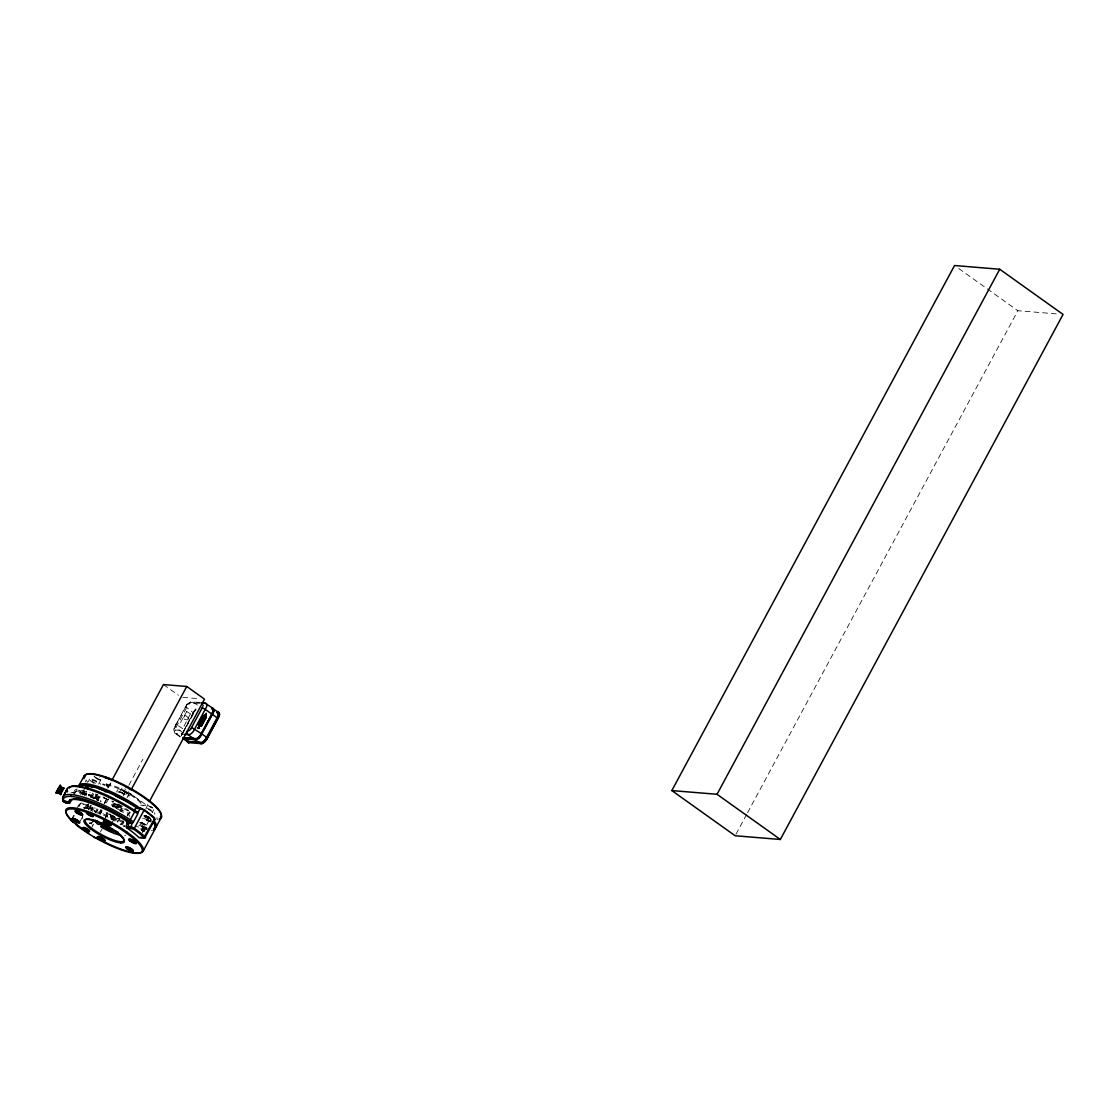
<?xml version="1.0" encoding="UTF-8"?>
<svg xmlns="http://www.w3.org/2000/svg" width="1119" height="1119" viewBox="0 0 1119 1119"><rect width="100%" height="100%" fill="white"/><g stroke="black" fill="none" stroke-linecap="round" stroke-linejoin="round"><path stroke-width="0.75" stroke-dasharray="5 3.75" d="M182.677 728.665L178.564 725.895L186.845 711.32M190.398 714.034L182.691 728.637M108.375 787.72L108.599 785.748L106.319 785.594M181.851 734.288A6.21 2.853 -54.5 0 0 181.446 735.77A5.987 2.756 -54.5 0 1 181.698 735.071L181.614 735.393M181.474 735.924L181.712 735.043M82.792 794.056L82.778 794.462A6.574 1.553 28.3 0 1 86.555 794.546A6.574 1.553 28.3 0 1 93.464 798.686M181.949 734.344L182.243 733.588A9.4 4.322 -54.5 0 1 182.537 733.029L195.713 709.418M182.495 734.12L182.593 733.337A8.84 4.07 -54.5 0 1 182.817 732.903M183.054 732.441L182.341 733.924A5.063 2.336 -54.5 0 0 182.173 734.344M90.765 811.247L91.674 809.051M181.991 734.246L182.551 733.043M85.953 808.505L87.66 808.491L83.505 807.568M182.593 733.896L182.789 733.463A8.84 4.07 -54.5 0 1 182.998 733.043L194.202 712.23A8.798 4.056 -54.5 0 1 194.454 711.81L194.874 711.138A5.063 2.336 -54.5 0 1 195.825 709.936M123.216 820.745L120.936 824.465M96.877 798.462L97.045 799.791L96.178 796.532L98.248 800.533M180.075 736.917L174.508 732.847L173.711 729.182L185.572 706.481L193.153 712.705L182.775 732.637M73.434 793.077L73.308 793.133A1.399 1.119 -80.7 0 0 72.861 792.574L70.973 792.266M182.341 732.791L181.558 734.568A5.987 2.756 -54.5 0 0 181.25 735.715M99.969 813.807L101.941 810.799M185.572 706.481L186.202 705.949A5.175 2.392 -54.5 0 1 186.733 705.096M182.691 732.721L175.04 726.623L176.27 723.755L175.333 726.133M82.302 792.825L85.114 787.566M105.34 817.346L108.123 812.128L105.424 817.164M74.092 794.28L74.763 793.105A43.949 10.337 28.3 0 1 90.149 792.532M88.261 781.719L89.632 779.16M84.582 790.741L83.03 793.217L88.793 794.966L94.052 798.462M76.4 809.275L79.701 803.162M95.479 783.314A3.665 0.867 28.3 0 1 92.22 780.502L94.262 776.25A4.112 0.965 28.3 0 0 100.053 779.789L100.794 779.929A3.665 0.867 28.3 0 1 96.458 778.516A3.665 0.867 28.3 0 1 94.625 776.306M71.378 819.821L73.798 815.317M78.652 806.323L80.26 803.316M84.303 795.819L86.555 791.637M72.595 818.548L74.232 815.485M79.183 806.323L80.82 803.26M84.177 809.037L86.611 804.547M90.611 797.232L92.779 793.077M88.289 803.834L85.813 808.436L88.359 803.904M92.248 796.686L93.758 793.875M79.519 822.325L82.82 816.185M95.283 812.534L97.968 809.61L95.283 812.534A7.889 6.756 -85.3 0 0 86.862 808.408L88.597 805.456M93.898 798.952L97.339 792.56M88.639 809.792L91.003 805.414M88.667 809.778L91.073 805.302M95.451 798.267L97.507 794.448M90.653 810.016L92.22 807.135M96.304 799.539L97.857 796.644M97.759 800.603L100.178 796.099M107.732 788.028L111.005 781.943M108.543 787.426L111.774 781.426M95.437 811.555L97.017 808.631M99.381 812.324L100.962 809.387M104.123 803.498L106.487 799.092M104.724 802.435L106.347 799.428M91.996 827.081L93.618 824.088M99.269 813.583L100.878 810.576M104.696 803.512L106.193 800.728M100.22 814.436L101.829 811.443M106.417 802.91L108.697 798.686M116.558 792.056L117.929 789.524M104.724 819.598L108.011 813.485M120.474 790.909L121.971 788.154M112.865 806.561L114.362 803.778M100.388 832.032L102.039 828.983M114.502 806.407L115.984 803.652M123.146 795.889L128.084 786.727M128.909 785.188L142.882 759.228M111.648 823.374L114.949 817.234M127.104 797.637L130.377 791.553M117.607 822.227L119.677 818.395M185.922 706.481L174.998 726.763A6.21 2.867 -54.5 0 0 174.76 727.252M122.433 824.941L124.027 821.989M127.188 816.101L129.566 811.695M183.124 732.316L193.755 712.174A6.21 2.853 -54.5 0 1 195.825 709.292A5.987 2.756 -54.5 0 0 195.098 710.201L194.622 710.845A5.063 2.336 -54.5 0 1 195.839 709.586M145.806 808.981L147.82 804.435L152.506 807.778A4.112 0.965 28.3 0 1 148.673 805.512A4.112 0.965 28.3 0 1 148.226 804.085M142.756 830.704L145.232 826.102M142.379 832.886L149.652 819.374M735.98 834.214L746.723 814.268M747.548 812.73L1017.856 310.704L1059.567 314.145M74.176 794.42L77.421 788.405M98.598 784.097L100.738 780.027A3.665 0.867 28.3 0 0 98.556 777.719M126.923 794.42A3.665 0.867 28.3 0 0 122.656 791.189A3.665 0.867 28.3 0 0 121.579 792.294A3.665 0.867 28.3 0 0 126.923 794.42L128.419 791.637M116.04 808.114A3.665 0.867 28.3 0 0 120.922 809.932L122.433 807.135M193.433 712.775L194.021 712.09A8.798 4.056 -54.5 0 1 194.258 711.67L194.692 710.999M152.24 812.506L153.751 809.722M185.964 706.383L186.677 704.69M193.153 712.705L194.58 710.369A5.987 2.756 -54.5 0 1 195.979 708.775M193.769 712.216L194.496 711.027M128.503 813.933L127.608 815.178M89.212 795.875C92.681 792.224 94.178 800.183 92.961 795.791M186.677 704.704L190.482 701.893L199.755 702.424M144.029 815.541A6.574 1.553 28.3 0 1 151.009 820.912L151.065 821.066A7.008 1.651 28.3 0 1 143.372 818.199M186.383 711.348L190.272 713.754M86.862 808.408L90.135 807.988L89.436 807.918M124.629 835.557L125.762 835.264M142.686 831.347A1.888 1.609 -85.3 0 0 144.91 829.557A1.888 1.609 -85.3 0 0 142.714 827.836A1.888 1.609 -85.3 0 0 142.113 830.899A1.846 1.581 -85.3 0 1 142.854 827.878A1.846 1.581 -85.3 0 1 144.952 829.655A1.846 1.581 -85.3 0 1 142.686 831.249C148.337 831.123 140.7 824.479 142.281 830.844M151.065 821.066L143.26 818.129M122.447 810.646L119.635 810.394M198.511 703.753L189.768 703.04A6.21 2.867 -54.5 0 0 189.405 703.054M182.845 697.361L197.839 698.592M201.616 702.858L191.671 702.312A5.987 2.756 -54.5 0 0 187.81 705.543L174.774 729.728A5.987 2.756 -54.5 0 0 174.998 733.281L184.663 734.358M175.207 730.022L183.964 730.749M117.761 792.028L129.412 792.993L147.148 805.652L140.476 805.107M147.135 829.207L135.329 826.284M188.3 718.258C184.062 711.111 180.299 720.748 187.838 719.755C189.712 717.363 186.188 718.594 187.041 720.049M183.586 717.587L184.901 715.838M119.02 818.479L118.027 818.297M144.785 816.087L146.183 816.548M140.379 822.437L147.694 826.871M92.877 795.735L91.744 796.015L91.66 797.287A3.944 0.923 28.3 0 0 87.184 794.336A3.944 0.923 28.3 0 0 84.792 794.462M114.054 816.716L114.767 817.066M106.249 783.776L108.641 785.832L106.361 784.041A6.378 0.965 -63.8 0 1 106.305 784.783M145.428 815.611L146.463 816.157M113.341 816.352L111.956 815.555M108.991 814.198L112.683 816.255M139.623 825.472L146.869 828.731A7.008 1.651 28.3 0 1 139.176 825.165M147.484 816.744L149.303 817.961M95.954 777.803L99.941 779.761A4.112 0.965 28.3 0 0 99.605 777.747M958.773 268.532L1017.856 310.704M197.294 705.068L193.223 702.173A2.63 2.252 -85.3 0 0 190.118 703.068M163.444 684.562L178.453 695.277M180.327 736.568L176.27 733.672A2.63 2.252 -85.3 0 1 175.571 730.064M110.683 814.73L109.592 813.905M150.058 818.562L151.163 819.64M95.045 777.118L94.318 776.376M82.484 794.686L78.903 789.231M82.778 794.462L82.834 794.378A43.823 10.309 28.3 0 1 79.281 789.427M82.652 794.084L82.568 793.833M115.383 819.821L114.068 819.178A21.471 5.049 28.3 0 0 92.373 811.037M82.344 816.8L82.554 818.059A7.889 6.756 -85.3 0 1 82.344 816.8A7.959 6.546 -77.3 0 0 82.484 817.667M107.452 816.744L106.207 812.702L107.452 816.94M186.789 705.026A3.371 1.553 -54.5 0 1 188.216 703.571M174.326 728.973A3.385 1.553 -54.5 0 1 174.368 728.385M199.644 703.557A3.217 0.755 28.3 0 1 200.049 703.403M105.983 784.181A22.618 5.315 28.3 0 1 128.335 792.686A22.618 5.315 28.3 0 1 143.218 805.792M147.107 829.179A42.942 10.099 28.3 0 1 139.022 827.417M123.636 821.612A42.942 10.099 28.3 0 1 106.99 813.051L107.088 813.121A3.371 2.881 -85.3 0 1 108.277 814.38M82.806 794.952A42.942 10.099 28.3 0 1 79.113 789.091M148.897 816.786A42.942 10.099 28.3 0 1 150.352 818.227M158.283 819.15A43.823 10.309 28.3 0 1 157.052 819.276M150.422 818.646A43.823 10.309 28.3 0 1 143.917 816.968M128.293 810.911A43.823 10.309 28.3 0 1 117.117 805.302M106.934 799.33A43.823 10.309 28.3 0 1 103.452 797.05M85.981 782.013A43.823 10.309 28.3 0 1 85.156 780.796M157.569 818.003A42.942 10.099 28.3 0 1 156.282 818.101M149.4 817.276A42.942 10.099 28.3 0 1 145.078 816.171M87.744 782.363A42.942 10.099 28.3 0 1 86.051 779.929M147.079 828.731A43.823 10.309 28.3 0 1 138.672 826.731M107.69 813.401A3.455 2.951 -85.3 0 1 107.144 812.94M106.193 785.146A21.918 5.147 28.3 0 1 127.566 793.217A21.918 5.147 28.3 0 1 142.253 805.89M121.761 806.701A21.918 5.147 28.3 0 1 117.411 804.449M113.229 801.987A21.918 5.147 28.3 0 1 111.914 801.148M111.327 819.486A8.42 7.246 58.3 0 1 110.837 816.996M101.563 810.254A7.903 4.798 58.8 0 1 101.843 810.044M110.949 815.807A7.903 4.798 58.8 0 1 111.676 818.115M99.493 813.947A6.798 3.455 -72.4 0 1 101.885 810.268M112.473 818.311A6.798 6.658 22 0 1 112.334 819.668M95.255 812.394A21.918 5.147 28.3 0 1 115.047 821.136A2.168 0.993 -54.5 0 0 115.341 820.423M140.267 822.395A7.008 1.651 28.3 0 1 147.568 826.759M146.813 828.144A6.574 1.553 28.3 0 1 139.973 825.067M141.344 822.493A6.574 1.553 28.3 0 1 147.806 826.633M151.037 821.864A6.574 1.553 28.3 0 1 142.659 818.185M143.959 815.793A6.574 1.553 28.3 0 1 151.023 820.045M118.894 818.465A7.008 1.651 28.3 0 1 117.873 818.255M114.893 817.122A7.008 1.651 28.3 0 1 109.802 814.072M113.313 815.723A6.574 1.553 28.3 0 1 112.879 815.485M113.369 807.107A6.574 1.553 28.3 0 1 113.257 804.771A6.574 1.553 28.3 0 1 120.782 808.17A6.574 1.553 28.3 0 1 123.104 811.499M121.272 811.289A6.574 1.553 28.3 0 1 120.153 810.925A7.777 7.511 54.8 0 1 129.748 816.632M144.043 816.688A3.665 0.867 28.3 0 1 148.407 818.968A3.665 0.867 28.3 0 1 148.519 820.325A3.665 0.867 28.3 0 1 144.155 818.297M114.809 807.093A3.665 0.867 28.3 0 1 117.355 806.981A3.665 0.867 28.3 0 1 120.922 809.932M88.541 795.889A1.511 1.301 -85.3 0 1 90.345 795.119A1.511 1.301 -85.3 0 1 90.821 797.26M123.915 826.046A21.471 5.049 28.3 0 1 124.741 826.801M110.445 816.968A6.812 6.532 29.1 0 1 110.599 815.429M120.334 810.478A7.903 7.791 42.7 0 1 123.286 812.688M123.426 821.346A6.812 3.581 -67.8 0 1 120.852 824.829M120.544 823.738A8.42 4.616 -75.5 0 1 120.055 824.297M124.419 825.416A7.833 5.063 -74 0 1 123.873 825.752M145.078 815.443A7.008 1.651 28.3 0 1 151.009 819.458M150.995 820.451A6.574 1.553 28.3 0 1 144.197 818.059M145.736 815.401A6.574 1.553 28.3 0 1 151.079 819.22M147.023 808.072A6.574 1.553 28.3 0 1 153.261 811.611A6.574 1.553 28.3 0 1 154.422 814.072M82.848 794.406A7.008 1.651 28.3 0 1 86.261 793.847A7.008 1.651 28.3 0 1 94.164 798.574M83.673 794.49A6.574 1.553 28.3 0 1 86.82 793.735A6.574 1.553 28.3 0 1 94.5 798.63M93.982 783.286A6.574 1.553 28.3 0 1 90.961 778.95A6.574 1.553 28.3 0 1 100.766 784.307M92.22 780.502A3.665 0.867 28.3 0 1 96.821 782.153A3.665 0.867 28.3 0 1 97.912 784.181M125.943 789.482A3.665 0.867 28.3 0 1 124.782 788.839M152.436 808.072A3.665 0.867 28.3 0 1 148.323 805.526A3.665 0.867 28.3 0 1 149.666 804.939M148.281 809.387A3.665 0.867 28.3 0 1 151.974 811.751A3.665 0.867 28.3 0 1 151.051 812.478M91.618 810.044A21.471 5.049 28.3 0 1 98.416 808.659M92.821 811.471A21.918 5.147 28.3 0 1 94.751 807.163M98.836 800.001A21.918 5.147 28.3 0 1 99.143 795.917M115.761 819.737A7.819 6.966 73.2 0 1 115.551 818.339M127.16 815.345A8.253 7.651 81.2 0 1 130.07 812.17M127.846 815.359A8.099 7.246 -77.8 0 1 130.21 812.702M152.618 830.326A43.823 10.309 28.3 0 1 151.429 830.494M144.869 829.99A43.823 10.309 28.3 0 1 138.336 828.368M122.503 822.269A43.823 10.309 28.3 0 1 108.305 815.024M80.876 794.476A43.823 10.309 28.3 0 1 77.812 788.783M149.624 818.199A43.823 10.309 28.3 0 1 151.051 819.64M108.375 787.51A3.497 0.825 28.3 0 0 106.333 785.72A3.105 0.727 28.3 0 0 108.725 786.195A3.105 0.727 28.3 0 0 106.291 784.153M100.99 801.176A6.378 6.113 -5.6 0 1 100.472 801.204M100.682 800.658A3.413 0.797 28.3 0 1 100.724 801.442M97.073 800.113A3.413 0.797 28.3 0 1 96.612 799.833M95.227 798.714A3.413 0.797 28.3 0 1 96.164 798.057A3.413 0.797 28.3 0 1 100.039 800.071M95.157 794.084A43.949 10.337 28.3 0 1 97.829 795.036M82.051 790.336A1.399 1.203 -85.3 0 1 81.869 790.923M72.861 792.574A5.175 1.217 28.3 0 0 74.008 792.252A1.399 1.357 -0.2 0 1 74.721 793.091M74.008 792.252A45.361 10.658 28.3 0 1 79.561 788.923M73.155 792.616A1.399 1.203 -85.3 0 1 73.532 793.049M92.206 822.675A7.889 6.756 -85.3 0 1 89.66 823.626M86.848 808.38A7.959 6.42 -88 0 1 87.562 808.114A7.861 6.784 84.6 0 1 95.521 812.478M97.171 800.085A22.072 5.189 28.3 0 1 104.473 797.903M96.891 799.903A21.918 5.147 28.3 0 1 113.704 801.819M118.055 803.974A21.918 5.147 28.3 0 1 128.629 810.59M98.038 800.337A23.513 5.525 28.3 0 1 97.773 795.231M97.801 800.099A23.877 5.609 28.3 0 1 98.192 794.812M83.883 807.331A1.511 1.301 -85.3 0 1 84.484 808.422M88.121 805.596A3.944 0.923 28.3 0 1 82.386 802.827M87.897 804.295A3.944 0.923 28.3 0 1 88.177 804.561M86.527 795.931A3.944 0.923 28.3 0 1 85.38 795.077M90.611 805.694A6.574 1.553 28.3 0 1 88.331 806.617A6.574 1.553 28.3 0 1 81.1 802.785M118.894 818.66A6.574 1.553 28.3 0 1 117.075 818.311M114.642 817.36A6.574 1.553 28.3 0 1 109.256 813.989M146.967 828.969A6.574 1.553 28.3 0 1 138.826 825.304M139.805 822.787A6.574 1.553 28.3 0 1 146.855 826.857M151.009 820.912A6.574 1.553 28.3 0 1 142.966 818.325M92.304 824.871A3.511 0.825 28.3 0 1 92.304 825.402M89.618 822.871A3.511 0.825 28.3 0 1 91.31 823.934M124.559 826.074A7.777 5.609 68.2 0 1 123.09 826.158M117.537 821.766A7.777 5.609 68.2 0 1 116.432 818.381M90.485 823.444A7.861 6.63 -75.8 0 1 89.478 823.654M82.806 818.311A7.861 6.63 -75.8 0 1 82.694 817.625M90.485 823.416A7.959 7.134 -81.7 0 0 91.268 823.15A7.847 7.092 -85.9 0 0 92.248 822.577M87.911 808.436A7.455 6.378 -85.3 0 1 93.94 811.149M91.52 822.451A7.455 6.378 -85.3 0 1 89.324 823.178M82.568 817.29A7.455 6.378 -85.3 0 1 82.498 816.744M83.519 794.56A6.574 1.553 28.3 0 1 86.093 793.161A6.574 1.553 28.3 0 1 93.954 798.63M140.029 822.437A3.944 0.923 28.3 0 1 144.477 824.899A3.944 0.923 28.3 0 1 144.421 826.228A3.944 0.923 28.3 0 1 139.945 824.185M146.953 827.612A6.574 1.553 28.3 0 1 139.931 824.941M141.176 822.171A6.574 1.553 28.3 0 1 147.442 826.633M193.517 712.677L190.748 717.727L193.517 712.621M83.967 807.764L84.331 808.505L83.967 807.764M119.985 792.098A6.574 1.553 28.3 0 0 129.468 795.805A6.574 1.553 28.3 0 0 121.705 789.986A6.574 1.553 28.3 0 0 119.985 792.098M114.152 805.778A3.944 0.923 28.3 0 0 119.887 808.058A3.944 0.923 28.3 0 0 115.313 804.575A3.944 0.923 28.3 0 0 114.152 805.778M112.711 805.61A6.574 1.553 28.3 0 0 122.195 809.317A6.574 1.553 28.3 0 0 114.432 803.498A6.574 1.553 28.3 0 0 112.711 805.61"/><path stroke-width="1.5" d="M198.147 727.434L197.531 728.245M200.679 721.196L202.455 721.335L200.371 725.196L198.609 725.056L203.56 715.866A1.399 1.203 -85.3 0 1 205.141 715.377L205.672 715.754A1.399 1.203 -85.3 0 1 206.036 717.671L201.714 725.658L199.951 726.133L201.546 725.49L205.896 717.419L205.49 715.894L203.672 715.712L199.014 724.147L199.923 726.315M59.699 786.713C62.944 779.887 52.873 797.162 57.531 791.623M69.91 800.519L70.427 799.47M202.329 719.587L202.483 721.126L200.707 720.986M198.077 727.826L199.434 728.273L198.902 726.763M56.537 792.686L56.202 793.399L56.817 792.923M69.546 800.295L69.91 799.707M213.771 709.88A6.21 2.853 -54.5 0 1 213.323 712.453L213.603 711.754A5.987 2.756 -54.5 0 0 213.799 709.432M218.904 716.58L219.058 716.062A5.987 2.756 -54.5 0 0 218.848 712.509L211.995 708.187M217.841 716.37L217.841 716.286A5.105 2.35 -54.5 0 0 218.149 713.376M61.671 790.657L63.182 787.916M218.415 716.733L218.163 717.293A8.77 4.042 -54.5 0 1 217.925 717.769L217.757 717.741M60.93 792.294L59.853 794.168L61.083 791.776M63.14 787.986L61.923 790.196M190.706 729.001A5.175 2.392 -54.5 0 0 191.237 728.147L202.133 707.921L204.735 709.026L212.134 714.272L201.21 734.064L212.134 713.768A8.84 4.07 -54.5 0 0 212.386 713.279L212.484 712.481A5.063 2.336 -54.5 0 0 212.778 709.6M212.54 712.943L212.666 712.621A5.063 2.336 -54.5 0 0 212.974 709.74M213.1 713.069L212.932 713.125A9.4 4.322 -54.5 0 1 212.638 713.726L212.932 713.125M60.622 785.748L60.048 786.084M212.302 712.915L212.204 713.111A8.84 4.07 -54.5 0 1 211.981 713.572L200.217 736.106A5.987 2.756 -54.5 0 1 196.343 739.323L194.79 739.477L188.02 734.637L184.663 734.358M145.372 798.434L145.358 797.721M59.825 786.489L60.468 785.482L60.09 786.811M56.384 793.007L56.985 792.294M56.244 792.322L56.957 791.231M70.357 799.623L69.993 800.435M120.404 841.684L120.628 842.887M204.329 715.391L203.071 715.824L198.511 724.259L199.14 726.035L201.084 725.406L205.392 717.377L204.399 715.433L205.141 715.377M154.604 819.779L154.618 818.856A3.511 0.825 28.3 0 1 154.604 819.779L144.813 837.949L139.12 837.697A43.823 10.309 28.3 0 0 126.181 827.431L133.748 829.235A45.138 10.617 28.3 0 1 143.889 837.278L143.973 838.089M63.993 788.377C65.126 785.79 58.664 798.043 61.013 793.986M56.496 792.979L56.859 792.07M60.188 786.056L59.503 787.608M59.95 786.713L60.398 785.664M60.958 787.622C62.748 783.929 56.649 795.231 58.202 792.784M60.384 793.189L61.335 791.301M57.055 791.86L57.67 791.021M217.338 717.433L217.338 717.377A8.854 4.084 -54.5 0 0 217.562 716.943L217.59 716.943A8.77 4.042 -54.5 0 1 217.38 717.377L206.162 738.134A8.812 4.056 -54.5 0 1 205.882 738.624L205.518 739.197A5.105 2.35 -54.5 0 1 201.938 742.359M57.321 791.357L57.922 790.574M59.699 791.035L59.097 792.224L59.783 790.881M128.951 821.556A4.378 1.035 28.3 0 0 127.93 820.814L127.734 821.947A5.791 1.357 28.3 0 1 129.79 823.486M57.615 790.797L58.006 789.86M59.041 788.28L59.489 787.426L59.195 788.168M57.768 790.504L58.72 788.881M58.482 788.377L57.908 789.454M59.615 791.147L61.797 787.175L60.538 789.468M58.09 789.902L58.734 788.671M61.251 791.427L61.615 790.713M206.861 738.33L218.639 717.181A9.4 4.322 -54.5 0 1 218.331 717.783L207.477 737.967M58.23 789.79L58.901 788.377M58.622 789.608L57.992 790.448M61.503 790.979L61.993 790.028M212.54 714.16L213.239 711.908A5.987 2.756 -54.5 0 0 213.016 708.355L204.973 703.138L201.616 702.858M60.202 790.084L60.692 789.175M202.189 707.823L202.469 707.292A6.21 2.867 -54.5 0 0 202.679 706.83M217.576 718.09L206.945 737.897M58.664 788.629L59.209 787.79M78.959 785.51L84.219 775.761M71.7 799.47L70.245 802.169A1.399 1.357 -0.2 0 1 68.357 802.743A5.175 1.217 28.3 0 1 67.21 803.078L63.461 801.736A51.18 12.029 28.3 0 1 83.044 798.868A51.18 12.029 28.3 0 1 129.454 821.276A11.917 2.797 28.3 0 0 131.986 822.815L127.93 822.479L125.901 826.228L130.308 826.591A3.511 0.825 28.3 0 1 134.602 828.508A46.019 10.826 28.3 0 1 144.924 836.718A3.511 0.825 28.3 0 1 144.91 837.781L139.959 837.376M111.83 780.419L163.444 684.562L186.761 686.479L204.497 699.137L149.61 801.078M106.557 824.829L105.48 826.829A13.148 3.091 28.3 0 0 116.082 831.151M131.049 789.944L186.761 686.479M133.986 811.233L135.595 808.226L140.001 808.589A3.511 0.825 28.3 0 1 144.295 810.506A46.019 10.826 28.3 0 1 154.618 818.716L143.987 837.306M132.392 822.717L130.531 827.794M137.917 812.464L140.393 808.226L144.253 809.736A45.138 10.617 28.3 0 1 154.38 817.779L154.436 817.793M198.972 724.79L203.686 716.048M143.106 851.251L155.233 828.745M156.282 826.689L161.528 816.926M217.604 718.37L207.281 738.344M671.834 790.574L954.549 265.525L999.729 269.245L1063.05 314.425L780.349 839.474L735.155 835.753L671.834 790.574L717.027 794.294L780.349 839.474M717.027 794.294L999.729 269.245M201.21 734.064L200.958 734.512A8.798 4.056 -54.5 0 1 200.721 734.945L200.371 735.491A5.063 2.336 -54.5 0 1 196.804 738.652M201.658 734.12L212.4 714.426L217.953 718.426M201.742 734.218L201.448 734.498A6.21 2.853 -54.5 0 1 196.315 739.575M57.349 790.504L57.307 791.525M200.874 734.19L200.805 734.316A8.798 4.056 -54.5 0 1 200.525 734.805L200.105 735.477A5.063 2.336 -54.5 0 1 196.622 738.512M206.232 739.169L206.33 738.932A8.728 4.028 -54.5 0 0 206.595 738.554L206.721 738.246M60.958 792.182L60.398 793.161M206.232 737.994L206.19 738.134A5.427 2.504 -54.5 0 1 201.896 742.526M206.651 738.386L206.567 738.512A8.826 4.07 -54.5 0 1 206.33 738.932L206.246 739.072M201.574 734.54L200.273 736.54A5.987 2.756 -54.5 0 1 196.86 739.407L196.72 739.463M202.441 742.918A5.427 2.504 -54.5 0 0 206.707 738.596L206.777 738.47M127.132 832.298L126.307 832.956M207.141 738.512L206.036 740.26A5.987 2.756 -54.5 0 1 202.175 743.478L200.609 743.631L195.042 739.659L183.292 738.68L188.859 742.666L201.126 743.631A9.4 4.322 -54.5 0 0 201.462 743.617M63.503 796.113L67.098 789.063L63.321 796.406M88.737 819.094L87.702 819.388M139.945 808.464L140.085 808.24A43.823 10.309 28.3 0 0 78.806 785.846M199.644 725.49L198.469 725.168M189.321 741.799L188.565 741.491L201.336 742.778L189.055 741.813A5.427 2.504 -54.5 0 1 187.796 741.128M198.874 728.553L198.972 726.972M133.818 829.235L144.309 809.75M129.454 821.276L135.217 810.785A11.917 2.797 28.3 0 0 137.637 812.31M206.204 715.041L206.288 713.279L205.924 715.013M199.839 726.133L199.042 725.979M135.105 810.771L135.147 810.771A51.18 12.029 28.3 0 0 69.21 788.098M200.902 742.554L200.93 742.554A8.77 4.042 -54.5 0 0 201.196 742.554A8.854 4.084 -54.5 0 1 200.958 742.498L201.084 742.932M195.797 738.792L195.671 738.792A8.84 4.07 -54.5 0 0 195.895 738.652L183.446 737.659L195.755 738.792A8.84 4.07 -54.5 0 0 196.077 738.792M127.776 821.961L127.888 821.989A45.361 10.658 28.3 0 0 68.357 802.743M201.378 742.792L201.49 742.946A8.77 4.042 -54.5 0 0 201.742 742.946M200.679 742.484L188.621 741.547M203.015 716.384L204.777 716.524L203.994 715.964M203.085 716.747L204.847 716.887L203.364 719.657L201.28 719.601M205.323 717.531L206.036 717.671M200.497 719.531L202.749 719.517M200.455 719.839L202.217 719.979M198.553 724.189L199.056 724.231A1.399 1.203 -85.3 0 0 199.392 726.063M201.084 725.406L201.798 725.532M182.957 738.54L195.433 739.561A9.4 4.322 -54.5 0 0 195.769 739.547M136.672 807.932L141.148 808.31M93.199 821.094L97.479 821.444M104.99 824.689L101.871 824.437A2.182 1.007 -54.5 0 0 101.018 826.507M105.326 827.053L101.046 826.703A2.434 1.203 74 0 0 101.885 827.375A19.722 4.644 28.3 0 0 120.726 835.194M101.941 827.361L105.172 827.626A13.848 3.259 28.3 0 0 118.25 832.298M188.929 742.624L188.747 742.61A6.21 2.853 -54.5 0 1 187.684 742.247A5.987 2.756 -54.5 0 1 187.013 740.4M217.645 712.257L217.995 712.285A6.21 2.853 -54.5 0 1 218.876 712.621M212.037 708.187L212.302 708.229A6.21 2.853 -54.5 0 1 213.183 708.565M187.6 742.275L188.859 742.666M191.601 727.462L201.63 733.77M189.013 741.925L189.083 741.771A8.728 4.028 -54.5 0 1 188.747 741.715A8.826 4.07 -54.5 0 0 188.859 741.785L188.859 741.785M216.932 712.607L217.044 712.621A8.812 4.056 -54.5 0 1 217.268 712.663M183.138 737.631L183.096 737.631A8.798 4.056 -54.5 0 0 183.292 737.757M202.273 704.075L202.007 704.047A2.63 2.252 -85.3 0 1 204.973 703.138L206.246 703.515A5.987 2.756 -54.5 0 1 206.455 707.082L193.433 731.266A5.987 2.756 -54.5 0 1 189.573 734.484L188.02 734.637A2.63 2.252 -85.3 0 1 187.321 731.029L187.74 731.057A6.21 2.867 -54.5 0 0 188.034 731.043M63.433 801.666L63.419 801.638A1.399 1.329 -16.3 0 1 62.832 799.861L68.777 802.589A6.574 1.553 28.3 0 0 70.245 802.169A43.949 10.337 28.3 0 1 127.93 820.814M211.491 708.942L211.687 708.845A8.798 4.056 -54.5 0 1 211.911 708.886M201.882 733.952L207.463 737.925M71.322 820.129A1.525 1.301 -85.3 0 0 71.588 820.689A5.273 4.518 -85.3 0 0 72.707 821.78L77.057 824.913L76.162 824.829A42.942 10.099 28.3 0 0 88.821 833.865L94.066 837.054A5.273 4.518 -85.3 0 0 95.423 837.739A1.525 1.301 -85.3 0 0 95.982 837.725M127.37 822.787L127.678 823.444A8.211 6.784 81.9 0 0 128.377 824.815M190.65 729.07A3.371 1.553 -54.5 0 1 188.901 730.735M203.126 705.124A3.385 1.553 -54.5 0 1 203.071 705.697M219.478 713.95A6.21 2.853 -54.5 0 1 219.016 716.524M207.099 738.638A6.21 2.853 -54.5 0 1 202.007 743.645M187.097 740.932A6.21 2.853 -54.5 0 1 187.097 740.288A5.427 2.504 -54.5 0 0 188.384 741.505L188.538 741.547A8.812 4.056 -54.5 0 1 188.188 741.435M217.072 712.579A5.427 2.504 -54.5 0 1 217.981 716.272M218.527 716.664A5.427 2.504 -54.5 0 0 217.632 712.971A8.826 4.07 -54.5 0 0 217.492 712.943L217.492 712.943A8.728 4.028 -54.5 0 1 217.729 713.097M187.321 740.708A5.105 2.35 -54.5 0 1 187.181 740.205M205.518 740.205A4.938 2.266 -54.5 0 1 204.329 741.491M105.382 777.607A3.944 0.923 28.3 0 1 108.123 777.985A3.944 0.923 28.3 0 1 111.998 780.475M105.578 778.181A3.511 0.825 28.3 0 1 109.578 779.328M99.927 788.755A3.511 0.825 28.3 0 1 102.78 789.217A3.511 0.825 28.3 0 1 106.123 791.706M99.339 788.993A3.944 0.923 28.3 0 1 101.801 789.133A3.944 0.923 28.3 0 1 105.899 791.679M84.107 778.628A43.823 10.309 28.3 0 1 127.216 787.342A43.823 10.309 28.3 0 1 159.332 818.898M85.044 776.936A42.942 10.099 28.3 0 1 127.174 786.587A42.942 10.099 28.3 0 1 160.311 817.01M153.695 820.269A43.823 10.309 28.3 0 1 154.94 828.27M153.611 822.157A42.942 10.099 28.3 0 1 153.541 828.717M79.323 786.699A42.942 10.099 28.3 0 1 136.896 807.331M97.619 821.22A13.148 3.091 28.3 0 1 97.227 820.8M95.912 820.689A13.848 3.259 28.3 0 0 96.696 821.57L93.45 821.304A19.722 4.644 28.3 0 1 92.052 819.961M102.878 824.493A3.525 0.839 -11.1 0 1 101.801 824.717M93.171 820.898A2.182 1.007 -54.5 0 1 93.423 819.779M85.576 786.125A7.008 1.651 28.3 0 1 91.898 787.272M86.261 786.181A6.574 1.553 28.3 0 1 89.492 785.86M91.534 786.727A6.574 1.553 28.3 0 1 92.387 787.161M125.874 786.909A4.112 0.965 28.3 0 1 126.405 787.175M129.258 789.119A4.112 0.965 28.3 0 1 129.594 789.51M115.285 795.805A7.008 1.651 28.3 0 1 124.055 799.945M116.096 795.707A6.574 1.553 28.3 0 1 123.677 799.288M103.018 824.032A7.833 7.343 -80.4 0 1 102.584 824.199A21.471 5.049 28.3 0 0 103.955 825.095M102.724 825.962A21.918 5.147 28.3 0 1 101.395 825.165M127.3 823.36A8.253 7.651 81.2 0 1 126.279 819.709M128.293 824.843A8.295 6.896 82.1 0 1 127.384 823.318M129.37 822.955A3.077 2.602 85.4 0 1 128.881 821.808M153.345 822.353A43.823 10.309 28.3 0 1 153.611 830.018M79.141 786.056A43.823 10.309 28.3 0 1 137.567 808.533M127.93 822.479A43.823 10.309 28.3 0 1 129.566 823.598M99.521 789.482A3.511 0.825 28.3 0 1 103.619 790.629M104.613 791.301A3.511 0.825 28.3 0 1 105.102 791.692M102.92 784.335A3.511 0.825 28.3 0 1 104.934 785.034M68.777 802.589A1.399 1.119 -80.7 0 1 67.21 803.078M66.902 802.281A1.399 1.119 -80.7 0 1 65.322 802.771M62.832 799.861A52.593 12.365 28.3 0 1 82.988 797.022A52.593 12.365 28.3 0 1 130.671 820.031A10.519 2.476 28.3 0 0 133.553 821.752L137.917 813.639A10.519 2.476 28.3 0 1 135.035 811.932A52.593 12.365 28.3 0 0 87.338 788.909A52.593 12.365 28.3 0 0 67.182 791.762M69.868 802.603A1.399 1.329 73.9 0 1 68.063 803.078M89.324 801.694A1.399 0.839 -72.1 0 1 88.037 802.253M71.63 796.49A1.399 1.203 -85.3 0 1 71.266 794.574M67.238 791.665A1.399 1.329 -16.3 0 1 67.672 791.231M87.338 788.909A1.399 0.909 -73.4 0 1 88.695 788.377M71.378 819.821A43.823 10.309 28.3 0 1 93.339 813.639A43.823 10.309 28.3 0 1 143.442 849.405A43.823 10.309 28.3 0 1 96.192 837.53M88.765 833.082A43.823 10.309 28.3 0 1 76.106 824.046M72.693 821.794A42.942 10.099 28.3 0 1 92.541 814.478A42.942 10.099 28.3 0 1 142.281 849.978A42.942 10.099 28.3 0 1 94.066 837.054M86.023 786.111A6.574 1.553 28.3 0 1 87.086 786.07M117.075 796.826A6.574 1.553 28.3 0 1 122.53 799.525M102.319 823.024A7.791 4.91 -73 0 1 95.339 820.143M133.189 822.591A1.413 0.951 -48.9 0 1 132.601 822.815M58.482 793.399L59.433 791.762L58.482 793.399M135.469 811.457A8.197 7.092 -71.9 0 0 134.77 811.317A8.309 7.064 -74.1 0 1 135.581 811.387M73.434 820.521A4.378 1.035 28.3 0 0 79.701 822.899A4.378 1.035 28.3 0 0 74.413 819.01A4.378 1.035 28.3 0 0 73.434 820.521M73.882 820.171A3.944 0.923 28.3 0 0 79.519 822.325A3.944 0.923 28.3 0 0 74.763 818.814A3.944 0.923 28.3 0 0 73.882 820.171M98.766 838.593A4.378 1.035 28.3 0 0 105.032 840.984A4.378 1.035 28.3 0 0 99.745 837.082A4.378 1.035 28.3 0 0 98.766 838.593M99.213 838.243A3.944 0.923 28.3 0 0 104.836 840.397A3.944 0.923 28.3 0 0 100.081 836.886A3.944 0.923 28.3 0 0 99.213 838.243M127.076 848.915A4.378 1.035 28.3 0 0 133.343 851.307A4.378 1.035 28.3 0 0 128.056 847.419A4.378 1.035 28.3 0 0 127.076 848.915M127.524 848.566A3.944 0.923 28.3 0 0 133.161 850.72A3.944 0.923 28.3 0 0 128.405 847.223A3.944 0.923 28.3 0 0 127.524 848.566M130.07 841.166A4.378 1.035 28.3 0 0 136.336 843.558A4.378 1.035 28.3 0 0 131.049 839.67A4.378 1.035 28.3 0 0 130.07 841.166M104.752 823.094A4.378 1.035 28.3 0 0 111.005 825.486A4.378 1.035 28.3 0 0 105.718 821.584A4.378 1.035 28.3 0 0 104.752 823.094M105.186 822.745A3.944 0.923 28.3 0 0 110.823 824.899A3.944 0.923 28.3 0 0 106.067 821.388A3.944 0.923 28.3 0 0 105.186 822.745M76.428 812.772A4.378 1.035 28.3 0 0 82.694 815.15A4.378 1.035 28.3 0 0 77.407 811.261A4.378 1.035 28.3 0 0 76.428 812.772M76.875 812.422A3.944 0.923 28.3 0 0 82.512 814.576A3.944 0.923 28.3 0 0 77.757 811.065A3.944 0.923 28.3 0 0 76.875 812.422M84.303 828.983A3.511 0.825 28.3 0 0 89.366 830.969A3.511 0.825 28.3 0 0 85.226 827.864A3.511 0.825 28.3 0 0 84.303 828.983M83.855 829.333A3.944 0.923 28.3 0 0 89.548 831.557A3.944 0.923 28.3 0 0 84.89 828.06A3.944 0.923 28.3 0 0 83.855 829.333M87.786 814.38A3.861 0.909 28.3 0 0 93.297 816.492A3.861 0.909 28.3 0 0 88.639 813.065A3.861 0.909 28.3 0 0 87.786 814.38M88.219 814.045A3.413 0.797 28.3 0 0 93.101 815.905A3.413 0.797 28.3 0 0 88.988 812.87A3.413 0.797 28.3 0 0 88.219 814.045M92.122 828.619A21.918 5.147 28.3 0 0 123.733 840.97A21.918 5.147 28.3 0 0 97.857 821.584A21.918 5.147 28.3 0 0 92.122 828.619M91.059 829.179A22.786 5.357 28.3 0 0 124.055 842.187A22.786 5.357 28.3 0 0 97.381 822.059A22.786 5.357 28.3 0 0 91.059 829.179M130.517 840.817A3.944 0.923 28.3 0 0 136.154 842.971A3.944 0.923 28.3 0 0 131.399 839.474A3.944 0.923 28.3 0 0 130.517 840.817"/></g></svg>
